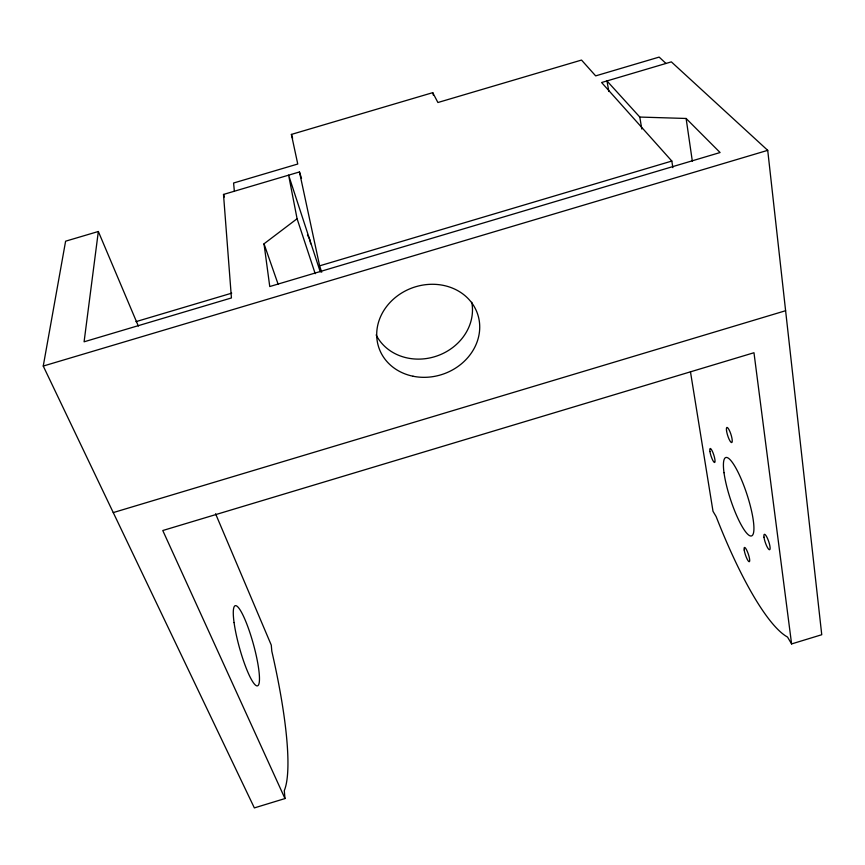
<?xml version="1.0" encoding="UTF-8"?>
<svg xmlns="http://www.w3.org/2000/svg" width="865" height="865" viewBox="0 0 865 865"><rect width="100%" height="100%" fill="white"/><g stroke="black" fill="none" stroke-linecap="round" stroke-linejoin="round"><path stroke-width="1.3" d="M215.569 513.767L271.275 645.117L271.815 651.226A194.376 34.924 74.2 0 1 284.282 790.599L284.985 798.557L254.353 807.91L43.25 366.057L65.61 241.184L98.34 231.496L84.089 341.805L231.431 297.949L223.505 194.441L299.463 171.951L301.528 178.385M608.841 91.495L606.971 80.932L639.797 117.056L686.118 118.473L720.091 152.532L269.761 286.542L264.009 243.811L297.084 218.737L288.618 175.162L320.277 271.913M690.454 371.701L713.009 511.323L716.144 516.6A192.906 41.758 72.1 0 0 787.528 637.062L791.594 643.928L821.75 634.726L767.72 150.337L671.348 61.869L601.597 82.521L671.824 161.052L672.851 167.669M113.25 512.588L785.615 310.719M43.25 366.057L767.72 150.337M321.704 272.237L319.618 265.836L671.824 161.052M135.956 321.65L231.723 293.159M234.361 191.23L233.582 183.012L297.755 164.026L291.397 134.421L432.738 92.663L437.917 102.513L581.518 60.063L595.661 75.882L659.152 57.09L665.985 63.459M284.985 798.557L162.771 530.526L753.977 352.736L791.594 643.928M98.34 231.496L138.335 326.051M223.505 194.441L224.413 196.971M264.009 243.811L278.184 284.412M297.084 218.737L315.206 273.697M291.397 134.421L292.63 138.249M432.738 92.663L433.397 95.258M299.463 171.951L319.618 265.836M639.797 117.056L641.787 129.036M686.118 118.473L692.335 161.182M471.76 302.274A50.894 45.067 -19.2 0 1 436.663 356.066A50.894 45.067 -19.2 0 1 376.145 334.917M307.443 235.107A22.058 20.273 -4.6 0 1 310.632 243.8M234.069 622.562A41.596 7.19 74.5 0 0 256.408 685.718A41.596 7.19 74.5 0 0 248.655 629.017A41.596 7.19 74.5 0 0 234.069 622.562M726.546 430.813A7.947 1.73 72.3 0 0 731.498 442.577A7.947 1.73 72.3 0 0 729.909 431.592A7.947 1.73 72.3 0 0 726.546 430.813M763.99 537.197A8.174 1.773 71.2 0 0 769.212 549.686A8.174 1.773 71.2 0 0 767.806 539.122A8.174 1.773 71.2 0 0 763.99 537.197M724.005 472.712A41.293 8.607 71.8 0 0 749.674 535.673A41.293 8.607 71.8 0 0 742.332 481.729A41.293 8.607 71.8 0 0 724.005 472.712M709.938 451.53A7.353 1.471 72.3 0 0 714.436 462.483A7.353 1.471 72.3 0 0 712.879 452.449A7.353 1.471 72.3 0 0 709.938 451.53M413.038 376.232A52.16 45.791 -19.2 0 0 478.432 316.806A52.16 45.791 -19.2 0 0 393.164 299.387A52.16 45.791 -19.2 0 0 413.038 376.232M744.214 550.064A7.547 1.503 71.3 0 0 748.939 561.645A7.547 1.503 71.3 0 0 747.533 551.957A7.547 1.503 71.3 0 0 744.214 550.064"/></g></svg>
